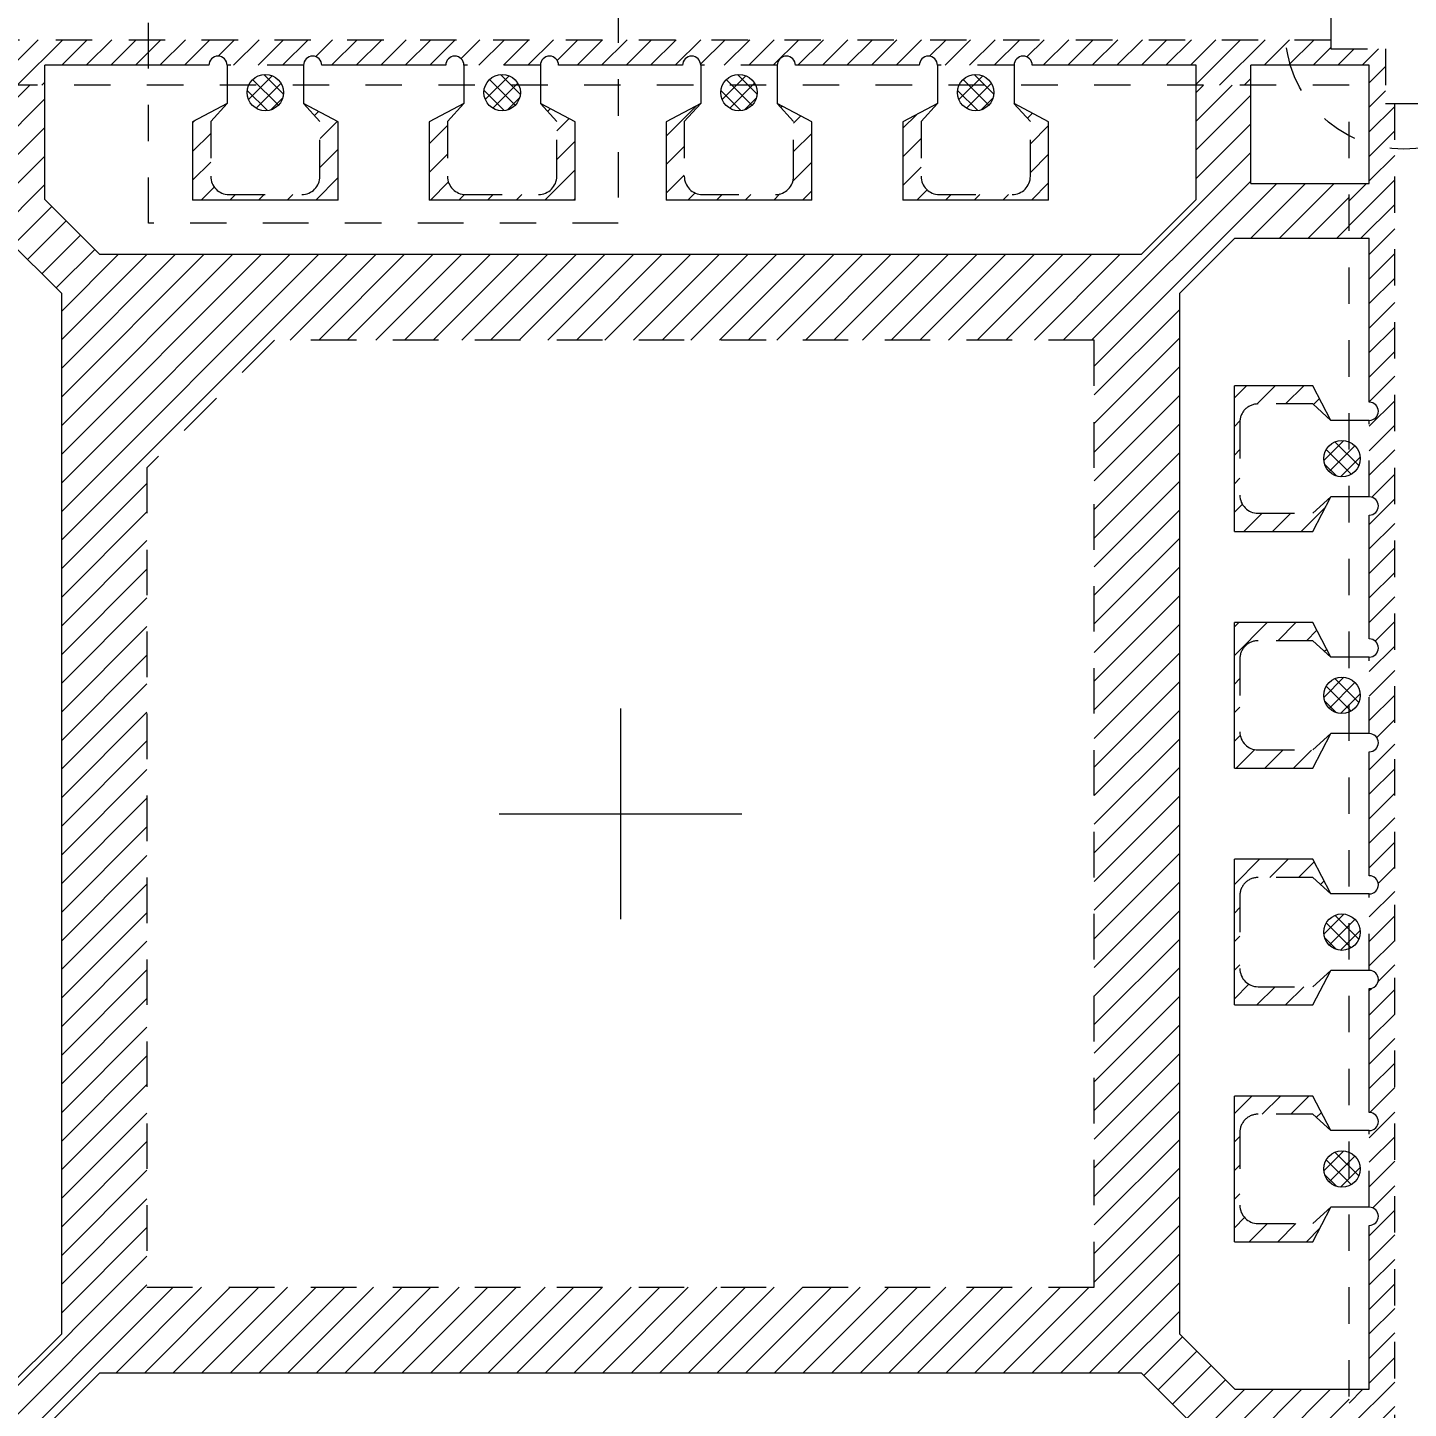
# Model space of a CAD drawing. Header units: millimetres. Extents: x -32.8 to -15.9, y -19.2 to 5.3.
# Drawn here: x -27.603 to -23.813, y -5.671 to -1.88 of the extents above; entities that cross this region are included whole.
import ezdxf

# ---------------------------------------------------------------- set-up
doc = ezdxf.new("R2010")
doc.units = ezdxf.units.MM
for name, pattern in [('CENTER', [2, 1.25, -0.25, 0.25, -0.25]), ('DASHED', [0.75, 0.5, -0.25]), ('HIDDEN', [0.375, 0.25, -0.125])]:
    doc.linetypes.add(name, pattern=pattern)
doc.layers.get('Defpoints').update_dxf_attribs({"lineweight": 18})
for name, color, linetype, lineweight in [('1', 7, 'Continuous', 18), ('1D', 4, 'Continuous', 18), ('ETCH', 4, 'Continuous', 15), ('Pkg', 2, 'DASHED', 9)]:
    doc.layers.add(name, color=color, linetype=linetype, lineweight=lineweight)
for name, color, linetype in [('HALF ETCH ON TOP SIDE', 6, 'Continuous'), ('中心线', 1, 'CENTER'), ('标注', 4, 'Continuous')]:
    doc.layers.add(name, color=color, linetype=linetype)
doc.styles.get("Standard").update_dxf_attribs({"font": 'txt', "bigfont": 'gbcbig.shx'})
doc.styles.add('宋体', font='SimSun.ttf')
doc.dimstyles.new('ISO-25', dxfattribs={"dimtxt": 2.5, "dimasz": 2.5, "dimexe": 1.25, "dimexo": 0.625, "dimtad": 1, "dimtxsty": 'Standard', "dimcen": 2.5, "dimadec": 0, "dimazin": 0, "dimtfac": 1, "dimtmove": 0, "dimatfit": 3, "dimfxl": 1, "dimarcsym": 0})
pattern_1 = [(45, (-25.87767, -4.640395), (-0.0392886, 0.0392886), [])]

# ---------------------------------------------------------------- blocks, each defined once
blk = doc.blocks.new('*D2')
at = {"layer": 'Defpoints', "color": 0, "transparency": 16777216}
for p in [(1855.7744, 734.5081), (1855.4746, 732.9102), (1862.1246, 726.3652)]:
    blk.add_point(p, dxfattribs=at)
at = {"layer": '标注', "color": 0, "linetype": 'Continuous', "lineweight": -2, "transparency": 16777216}
for p, q in [((1855.7744, 734.3481), (1855.7744, 734.5081)), ((1855.4746, 734.1881), (1855.7744, 734.3481)), ((1855.4746, 732.9252), (1855.4746, 734.1881))]:
    blk.add_line(p, q, dxfattribs=at)
at = {"layer": '标注', "color": 0, "lineweight": 5, "transparency": 16777216, "insert": (1855.7744, 735.0065), "char_height": 0.28, "attachment_point": 5, "rotation": 90, "style": '宋体'}
blk.add_mtext('6.650', dxfattribs=at)
blk = doc.blocks.new('*D24')
at = {"layer": 'Defpoints', "color": 0, "transparency": 16777216}
for p in [(1862.1246, 726.3652), (1859.9746, 722.8152), (1859.9746, 720.6969)]:
    blk.add_point(p, dxfattribs=at)
at = {"layer": '标注', "color": 0, "linetype": 'Continuous', "lineweight": -2, "transparency": 16777216}
blk.add_line((1859.9746, 722.8002), (1859.9746, 720.6969), dxfattribs=at)
at = {"layer": '标注', "color": 0, "lineweight": 5, "transparency": 16777216, "insert": (1859.9746, 720.1993), "char_height": 0.28, "attachment_point": 5, "rotation": 90, "style": '宋体'}
blk.add_mtext('2.150', dxfattribs=at)
blk = doc.blocks.new('*D25')
at = {"layer": 'Defpoints', "color": 0, "transparency": 16777216}
for p in [(1862.1246, 726.3652), (1855.6746, 722.8152), (1855.6746, 720.6969)]:
    blk.add_point(p, dxfattribs=at)
at = {"layer": '标注', "color": 0, "linetype": 'Continuous', "lineweight": -2, "transparency": 16777216}
blk.add_line((1855.6746, 722.8002), (1855.6746, 720.6969), dxfattribs=at)
at = {"layer": '标注', "color": 0, "lineweight": 5, "transparency": 16777216, "insert": (1855.6746, 720.1985), "char_height": 0.28, "attachment_point": 5, "rotation": 90, "style": '宋体'}
blk.add_mtext('6.450', dxfattribs=at)
blk = doc.blocks.new('*D26')
at = {"layer": 'Defpoints', "color": 0, "transparency": 16777216}
for p in [(1862.1246, 726.3652), (1855.6746, 723.5702), (1851.9645, 723.5125)]:
    blk.add_point(p, dxfattribs=at)
at = {"layer": '标注', "color": 0, "linetype": 'Continuous', "lineweight": -2, "transparency": 16777216}
for p, q in [((1852.2845, 723.5702), (1852.1245, 723.5125)), ((1855.6596, 723.5702), (1852.2845, 723.5702)), ((1852.1245, 723.5125), (1851.9645, 723.5125))]:
    blk.add_line(p, q, dxfattribs=at)
at = {"layer": '标注', "color": 0, "lineweight": 5, "transparency": 16777216, "insert": (1851.4693, 723.5125), "char_height": 0.28, "attachment_point": 5, "style": '宋体'}
blk.add_mtext('2.795', dxfattribs=at)
blk = doc.blocks.new('*D27')
at = {"layer": 'Defpoints', "color": 0, "transparency": 16777216}
for p in [(1862.1246, 726.3652), (1851.9645, 723.8896), (1854.3246, 723.6902)]:
    blk.add_point(p, dxfattribs=at)
at = {"layer": '标注', "color": 0, "linetype": 'Continuous', "lineweight": -2, "transparency": 16777216}
for p, q in [((1852.1245, 723.8896), (1851.9645, 723.8896)), ((1852.2845, 723.6902), (1852.1245, 723.8896)), ((1854.3096, 723.6902), (1852.2845, 723.6902))]:
    blk.add_line(p, q, dxfattribs=at)
at = {"layer": '标注', "color": 0, "lineweight": 5, "transparency": 16777216, "insert": (1851.4693, 723.8896), "char_height": 0.28, "attachment_point": 5, "style": '宋体'}
blk.add_mtext('2.675', dxfattribs=at)
blk = doc.blocks.new('*D28')
at = {"layer": 'Defpoints', "color": 0, "transparency": 16777216}
for p in [(1862.1246, 726.3652), (1851.9645, 724.2152), (1854.4746, 724.2152)]:
    blk.add_point(p, dxfattribs=at)
at = {"layer": '标注', "color": 0, "linetype": 'Continuous', "lineweight": -2, "transparency": 16777216}
blk.add_line((1854.4596, 724.2152), (1851.9645, 724.2152), dxfattribs=at)
at = {"layer": '标注', "color": 0, "lineweight": 5, "transparency": 16777216, "insert": (1851.467, 724.2152), "char_height": 0.28, "attachment_point": 5, "style": '宋体'}
blk.add_mtext('2.150', dxfattribs=at)
blk = doc.blocks.new('*D29')
at = {"layer": 'Defpoints', "color": 0, "transparency": 16777216}
for p in [(1851.9645, 728.5152), (1854.4746, 728.5152), (1862.1246, 726.3652)]:
    blk.add_point(p, dxfattribs=at)
at = {"layer": '标注', "color": 0, "linetype": 'Continuous', "lineweight": -2, "transparency": 16777216}
blk.add_line((1854.4596, 728.5152), (1851.9645, 728.5152), dxfattribs=at)
at = {"layer": '标注', "color": 0, "lineweight": 5, "transparency": 16777216, "insert": (1851.467, 728.5152), "char_height": 0.28, "attachment_point": 5, "style": '宋体'}
blk.add_mtext('2.150', dxfattribs=at)
blk = doc.blocks.new('*D30')
at = {"layer": 'Defpoints', "color": 0, "transparency": 16777216}
for p in [(1851.9645, 732.8152), (1854.4746, 732.8152), (1862.1246, 726.3652)]:
    blk.add_point(p, dxfattribs=at)
at = {"layer": '标注', "color": 0, "linetype": 'Continuous', "lineweight": -2, "transparency": 16777216}
blk.add_line((1854.4596, 732.8152), (1851.9645, 732.8152), dxfattribs=at)
at = {"layer": '标注', "color": 0, "lineweight": 5, "transparency": 16777216, "insert": (1851.4662, 732.8152), "char_height": 0.28, "attachment_point": 5, "style": '宋体'}
blk.add_mtext('6.450', dxfattribs=at)
blk = doc.blocks.new('*D5')
at = {"layer": 'Defpoints', "color": 0, "transparency": 16777216}
for p in [(1855.3296, 734.5081), (1855.2546, 732.7202), (1862.1246, 726.3652)]:
    blk.add_point(p, dxfattribs=at)
at = {"layer": '标注', "color": 0, "linetype": 'Continuous', "lineweight": -2, "transparency": 16777216}
for p, q in [((1855.3296, 734.3481), (1855.3296, 734.5081)), ((1855.2546, 734.1881), (1855.3296, 734.3481)), ((1855.2546, 732.7352), (1855.2546, 734.1881))]:
    blk.add_line(p, q, dxfattribs=at)
at = {"layer": '标注', "color": 0, "lineweight": 5, "transparency": 16777216, "insert": (1855.3296, 735.0092), "char_height": 0.28, "attachment_point": 5, "rotation": 90, "style": '宋体'}
blk.add_mtext('6.870', dxfattribs=at)
blk = doc.blocks.new('*D6')
at = {"layer": 'Defpoints', "color": 0, "transparency": 16777216}
for p in [(1854.6776, 734.5081), (1854.9246, 732.2452), (1862.1246, 726.3652)]:
    blk.add_point(p, dxfattribs=at)
at = {"layer": '标注', "color": 0, "linetype": 'Continuous', "lineweight": -2, "transparency": 16777216}
for p, q in [((1854.6776, 734.3481), (1854.6776, 734.5081)), ((1854.9246, 734.1881), (1854.6776, 734.3481)), ((1854.9246, 732.2602), (1854.9246, 734.1881))]:
    blk.add_line(p, q, dxfattribs=at)
at = {"layer": '标注', "color": 0, "lineweight": 5, "transparency": 16777216, "insert": (1854.6776, 735.006), "char_height": 0.28, "attachment_point": 5, "rotation": 90, "style": '宋体'}
blk.add_mtext('7.200', dxfattribs=at)
blk = doc.blocks.new('*D31')
at = {"layer": 'Defpoints', "color": 0, "transparency": 16777216}
for p in [(1855.0296, 734.5081), (1855.0296, 732.8152), (1862.1246, 726.3652)]:
    blk.add_point(p, dxfattribs=at)
at = {"layer": '标注', "color": 0, "linetype": 'Continuous', "lineweight": -2, "transparency": 16777216}
blk.add_line((1855.0296, 732.8302), (1855.0296, 734.5081), dxfattribs=at)
at = {"layer": '标注', "color": 0, "lineweight": 5, "transparency": 16777216, "insert": (1855.0296, 735.001), "char_height": 0.28, "attachment_point": 5, "rotation": 90, "style": '宋体'}
blk.add_mtext('7.095', dxfattribs=at)
blk = doc.blocks.new('*D32')
at = {"layer": 'Defpoints', "color": 0, "transparency": 16777216}
for p in [(1854.3246, 734.5081), (1854.3246, 732.2902), (1862.1246, 726.3652)]:
    blk.add_point(p, dxfattribs=at)
at = {"layer": '标注', "color": 0, "linetype": 'Continuous', "lineweight": -2, "transparency": 16777216}
blk.add_line((1854.3246, 732.3052), (1854.3246, 734.5081), dxfattribs=at)
at = {"layer": '标注', "color": 0, "lineweight": 5, "transparency": 16777216, "insert": (1854.3246, 735.0034), "char_height": 0.28, "attachment_point": 5, "rotation": 90, "style": '宋体'}
blk.add_mtext('7.800', dxfattribs=at)
blk = doc.blocks.new('*D43')
at = {"layer": 'Defpoints', "color": 0, "transparency": 16777216}
for p in [(1862.1246, 726.3652), (1854.6746, 723.2152), (1854.6746, 720.6969)]:
    blk.add_point(p, dxfattribs=at)
at = {"layer": '标注', "color": 0, "linetype": 'Continuous', "lineweight": -2, "transparency": 16777216}
blk.add_line((1854.6746, 723.2002), (1854.6746, 720.6969), dxfattribs=at)
at = {"layer": '标注', "color": 0, "lineweight": 5, "transparency": 16777216, "insert": (1854.6746, 720.2016), "char_height": 0.28, "attachment_point": 5, "rotation": 90, "style": '宋体'}
blk.add_mtext('7.450', dxfattribs=at)
blk = doc.blocks.new('*D55')
at = {"layer": 'Defpoints', "color": 0, "transparency": 16777216}
for p in [(1862.1246, 726.3652), (1855.1496, 722.7784), (1855.1496, 720.6969)]:
    blk.add_point(p, dxfattribs=at)
at = {"layer": '标注', "color": 0, "linetype": 'Continuous', "lineweight": -2, "transparency": 16777216}
blk.add_line((1855.1496, 722.7634), (1855.1496, 720.6969), dxfattribs=at)
at = {"layer": '标注', "color": 0, "transparency": 16777216, "insert": (1855.1496, 720.1982), "char_height": 0.28, "attachment_point": 5, "rotation": 90, "style": '宋体'}
blk.add_mtext('6.975', dxfattribs=at)
blk = doc.blocks.new('*U85')
at = {"layer": '1', "linetype": 'Continuous', "lineweight": 5}
blk.add_lwpolyline([(-0.17, 0), (0.17, 0)], dxfattribs=at)
blk = doc.blocks.new('*U84')
at = {"layer": '1', "color": 0, "linetype": 'ByBlock', "lineweight": -2, "transparency": 16777216}
for p in [(0, 0), (0.65, 0), (1.3, 0)]:
    blk.add_blockref('*U85', p, dxfattribs=at)
blk = doc.blocks.new('*U87')
at = {"layer": '1', "linetype": 'Continuous', "lineweight": 5}
blk.add_lwpolyline([(-0.17, 0), (0.17, 0)], dxfattribs=at)
blk = doc.blocks.new('*U86')
at = {"layer": '1', "color": 0, "linetype": 'ByBlock', "lineweight": -2, "transparency": 16777216}
for p in [(0, 0), (0.65, 0), (1.3, 0)]:
    blk.add_blockref('*U87', p, dxfattribs=at)
blk = doc.blocks.new('*U91')
at = {"layer": '1D', "color": 4, "linetype": 'HIDDEN', "lineweight": 5, "ltscale": 0.3}
for p, q in [((-0.105, 0.125), (-0.15, 0.075)), ((0.105, 0.125), (0.15, 0.075))]:
    blk.add_line(p, q, dxfattribs=at)
at = {"layer": '1D', "color": 4, "linetype": 'DASHED', "lineweight": 5, "ltscale": 0.08}
for p, q in [((-0.15, 0.075), (-0.15, -0.075)), ((0.15, -0.075), (0.15, 0.075)), ((-0.1, -0.125), (0.1, -0.125))]:
    blk.add_line(p, q, dxfattribs=at)
for centre, start, end in [((-0.1, -0.075), 180, 270), ((0.1, -0.075), 270, 0)]:
    blk.add_arc(centre, 0.05, start, end, dxfattribs=at)
blk = doc.blocks.new('*U90')
at = {"layer": '1', "color": 0, "linetype": 'ByBlock', "lineweight": -2, "transparency": 16777216}
for p in [(0, 0), (0.65, 0), (1.3, 0), (1.95, 0)]:
    blk.add_blockref('*U91', p, dxfattribs=at)
blk = doc.blocks.new('*U83')
at = {"layer": '1'}
blk.add_blockref('*U90', (-0.975, 0), dxfattribs=at)
blk = doc.blocks.new('*U82')
at = {"layer": '1', "color": 0, "linetype": 'ByBlock', "lineweight": -2, "transparency": 16777216}
blk.add_blockref('*U83', (1883.7022, 732.8306), dxfattribs=at)
at = {"layer": '1', "color": 0, "linetype": 'ByBlock', "lineweight": -2, "transparency": 16777216, "rotation": 270}
blk.add_blockref('*U83', (1885.5272, 731.0056), dxfattribs=at)

msp = doc.modelspace()

# ---------------------------------------------------------------- hatches: boundary and pattern name
at = {"layer": 'ETCH', "lineweight": 5}
h = msp.add_hatch(dxfattribs=at)
h.set_pattern_fill('ANSI31', color=4, scale=0.015, style=0)
h.paths.add_polyline_path([(-28.0759, -6.3884), (-28.0759, -6.2384), (-27.9259, -6.2384), (-27.9259, -6.2134), (-24.0259, -6.2134), (-24.0259, -6.2384), (-23.8759, -6.2384), (-23.8759, -6.3884), (-23.9209, -6.3884), (-23.9209, -6.2834), (-24.2459, -6.2834), (-24.2459, -6.3084), (-24.3959, -6.3084), (-24.3959, -6.2834), (-24.8459, -6.2834, 1), (-24.8959, -6.2834), (-24.8959, -6.3084), (-25.1059, -6.3084), (-25.1059, -6.2834, 1), (-25.1559, -6.2834), (-25.4959, -6.2834, 1), (-25.5459, -6.2834), (-25.5459, -6.3084), (-25.7559, -6.3084), (-25.7559, -6.2834, 1), (-25.8059, -6.2834), (-26.1459, -6.2834, 1), (-26.1959, -6.2834), (-26.1959, -6.3084), (-26.4059, -6.3084), (-26.4059, -6.2834, 1), (-26.4559, -6.2834), (-26.7959, -6.2834, 1), (-26.8459, -6.2834), (-26.8459, -6.3084), (-27.0559, -6.3084), (-27.0559, -6.2834, 1), (-27.1059, -6.2834), (-27.5559, -6.2834), (-27.5559, -6.3084), (-27.7059, -6.3084), (-27.7059, -6.2834), (-28.0309, -6.2834), (-28.0309, -6.3884)])
h.paths.add_polyline_path([(-23.7759, -6.3884), (-23.7759, -6.2384), (-23.6259, -6.2384), (-23.6259, -6.2134), (-19.7259, -6.2134), (-19.7259, -6.2384), (-19.5759, -6.2384), (-19.5759, -6.3884), (-19.6209, -6.3884), (-19.6209, -6.2834), (-19.9459, -6.2834), (-19.9459, -6.3084), (-20.0959, -6.3084), (-20.0959, -6.2834), (-20.5459, -6.2834, 1), (-20.5959, -6.2834), (-20.5959, -6.3084), (-20.8059, -6.3084), (-20.8059, -6.2834, 1), (-20.8559, -6.2834), (-21.1959, -6.2834, 1), (-21.2459, -6.2834), (-21.2459, -6.3084), (-21.4559, -6.3084), (-21.4559, -6.2834, 1), (-21.5059, -6.2834), (-21.8459, -6.2834, 1), (-21.8959, -6.2834), (-21.8959, -6.3084), (-22.1059, -6.3084), (-22.1059, -6.2834, 1), (-22.1559, -6.2834), (-22.4959, -6.2834, 1), (-22.5459, -6.2834), (-22.5459, -6.3084), (-22.7559, -6.3084), (-22.7559, -6.2834, 1), (-22.8059, -6.2834), (-23.2559, -6.2834), (-23.2559, -6.3084), (-23.4059, -6.3084), (-23.4059, -6.2834), (-23.7309, -6.2834), (-23.7309, -6.3884)])
h.paths.add_polyline_path([(-28.2209, -2.4584), (-28.2209, -2.9084, -1), (-28.2209, -2.9584), (-28.2459, -2.9584), (-28.2459, -3.1684), (-28.2209, -3.1684, -1), (-28.2209, -3.2184), (-28.2209, -3.5584, -1), (-28.2209, -3.6084), (-28.2459, -3.6084), (-28.2459, -3.8184), (-28.2209, -3.8184, -1), (-28.2209, -3.8684), (-28.2209, -4.2084, -1), (-28.2209, -4.2584), (-28.2459, -4.2584), (-28.2459, -4.4684), (-28.2209, -4.4684, -1), (-28.2209, -4.5184), (-28.2209, -4.8584, -1), (-28.2209, -4.9084), (-28.2459, -4.9084), (-28.2459, -5.1184), (-28.2209, -5.1184, -1), (-28.2209, -5.1684), (-28.2209, -5.6184), (-28.2459, -5.6184), (-28.2459, -5.7684), (-28.2209, -5.7684), (-28.2209, -6.0934), (-28.3259, -6.0934), (-28.3259, -6.1384), (-28.1759, -6.1384), (-28.1759, -5.9884), (-28.1509, -5.9884), (-28.1509, -2.0884), (-28.1759, -2.0884), (-28.1759, -1.9384), (-28.3259, -1.9384), (-28.3259, -1.9834), (-28.2209, -1.9834), (-28.2209, -2.3084), (-28.2459, -2.3084), (-28.2459, -2.4584)])
h.paths.add_polyline_path([(-28.2209, 1.8416), (-28.2209, 1.3916, -1), (-28.2209, 1.3416), (-28.2459, 1.3416), (-28.2459, 1.1316), (-28.2209, 1.1316, -1), (-28.2209, 1.0816), (-28.2209, 0.7416, -1), (-28.2209, 0.6916), (-28.2459, 0.6916), (-28.2459, 0.4816), (-28.2209, 0.4816, -1), (-28.2209, 0.4316), (-28.2209, 0.0916, -1), (-28.2209, 0.0416), (-28.2459, 0.0416), (-28.2459, -0.1684), (-28.2209, -0.1684, -1), (-28.2209, -0.2184), (-28.2209, -0.5584, -1), (-28.2209, -0.6084), (-28.2459, -0.6084), (-28.2459, -0.8184), (-28.2209, -0.8184, -1), (-28.2209, -0.8684), (-28.2209, -1.3184), (-28.2459, -1.3184), (-28.2459, -1.4684), (-28.2209, -1.4684), (-28.2209, -1.7934), (-28.3259, -1.7934), (-28.3259, -1.8384), (-28.1759, -1.8384), (-28.1759, -1.6884), (-28.1509, -1.6884), (-28.1509, 2.2116), (-28.1759, 2.2116), (-28.1759, 2.3616), (-28.3259, 2.3616), (-28.3259, 2.3166), (-28.2209, 2.3166), (-28.2209, 1.9916), (-28.2459, 1.9916), (-28.2459, 1.8416)])
h.paths.add_polyline_path([(-28.2209, -6.2834), (-28.2209, -6.3884), (-28.1759, -6.3884), (-28.1759, -6.2384), (-28.3259, -6.2384), (-28.3259, -6.2834)])
h = msp.add_hatch(dxfattribs=at)
h.set_pattern_fill('ANSI31', color=4, scale=0.015, style=0)
h.paths.add_polyline_path([(-28.1009, -5.9884), (-28.0759, -5.9884), (-28.0759, -6.1384), (-27.9259, -6.1384), (-27.9259, -6.1634), (-24.0259, -6.1634), (-24.0259, -6.1384), (-23.8759, -6.1384), (-23.8759, -5.9884), (-23.8509, -5.9884), (-23.8509, -2.0884), (-23.8759, -2.0884), (-23.8759, -1.9384), (-24.0259, -1.9384), (-24.0259, -1.9134), (-27.9259, -1.9134), (-27.9259, -1.9384), (-28.0759, -1.9384), (-28.0759, -2.0884), (-28.1009, -2.0884)])
h.paths.add_polyline_path([(-28.0309, -3.6084), (-28.0309, -3.8184, 1), (-28.0309, -3.8684), (-28.0309, -4.2084, 1), (-28.0309, -4.2584), (-28.0309, -4.4684, 1), (-28.0309, -4.5184), (-28.0309, -4.8584, 1), (-28.0309, -4.9084), (-28.0309, -5.1184, 1), (-28.0309, -5.1684), (-28.0309, -5.6184), (-27.9759, -5.6184), (-27.9759, -5.7684), (-28.0309, -5.7684), (-28.0309, -6.0934), (-27.7059, -6.0934), (-27.7059, -6.0384), (-27.5559, -6.0384), (-27.5559, -6.0934), (-27.1059, -6.0934, 1), (-27.0559, -6.0934), (-26.8459, -6.0934, 1), (-26.7959, -6.0934), (-26.4559, -6.0934, 1), (-26.4059, -6.0934), (-26.1959, -6.0934, 1), (-26.1459, -6.0934), (-25.8059, -6.0934, 1), (-25.7559, -6.0934), (-25.5459, -6.0934, 1), (-25.4959, -6.0934), (-25.1559, -6.0934, 1), (-25.1059, -6.0934), (-24.8959, -6.0934, 1), (-24.8459, -6.0934), (-24.3959, -6.0934), (-24.3959, -6.0384), (-24.2459, -6.0384), (-24.2459, -6.0934), (-23.9209, -6.0934), (-23.9209, -5.7684), (-23.9759, -5.7684), (-23.9759, -5.6184), (-23.9209, -5.6184), (-23.9209, -5.1684, 1), (-23.9209, -5.1184), (-23.9209, -4.9084, 1), (-23.9209, -4.8584), (-23.9209, -4.5184, 1), (-23.9209, -4.4684), (-23.9209, -4.2584, 1), (-23.9209, -4.2084), (-23.9209, -3.8684, 1), (-23.9209, -3.8184), (-23.9209, -3.6084, 1), (-23.9209, -3.5584), (-23.9209, -3.2184, 1), (-23.9209, -3.1684), (-23.9209, -2.9584, 1), (-23.9209, -2.9084), (-23.9209, -2.4584), (-23.9759, -2.4584), (-23.9759, -2.3084), (-23.9209, -2.3084), (-23.9209, -1.9834), (-24.2459, -1.9834), (-24.2459, -2.0384), (-24.3959, -2.0384), (-24.3959, -1.9834), (-24.8459, -1.9834, 1), (-24.8959, -1.9834), (-25.1059, -1.9834, 1), (-25.1559, -1.9834), (-25.4959, -1.9834, 1), (-25.5459, -1.9834), (-25.7559, -1.9834, 1), (-25.8059, -1.9834), (-26.1459, -1.9834, 1), (-26.1959, -1.9834), (-26.4059, -1.9834, 1), (-26.4559, -1.9834), (-26.7959, -1.9834, 1), (-26.8459, -1.9834), (-27.0559, -1.9834, 1), (-27.1059, -1.9834), (-27.5559, -1.9834), (-27.5559, -2.0384), (-27.7059, -2.0384), (-27.7059, -1.9834), (-28.0309, -1.9834), (-28.0309, -2.3084), (-27.9759, -2.3084), (-27.9759, -2.4584), (-28.0309, -2.4584), (-28.0309, -2.9084, 1), (-28.0309, -2.9584), (-28.0309, -3.1684, 1), (-28.0309, -3.2184), (-28.0309, -3.5584, 1)], flags=16)
h = msp.add_hatch(dxfattribs=at)
h.set_pattern_fill('ANSI31', color=256, scale=0.0175)
h.set_pattern_definition(pattern_1)
h.paths.add_polyline_path([(-27.9759, -2.4584), (-27.9759, -2.3084), (-27.7059, -2.3084), (-27.7059, -2.0384), (-27.5559, -2.0384), (-27.5559, -2.3523), (-27.4049, -2.5034), (-24.547, -2.5034), (-24.3959, -2.3523), (-24.3959, -2.0384), (-24.2459, -2.0384), (-24.2459, -2.3084), (-23.9759, -2.3084), (-23.9759, -2.4584), (-24.2899, -2.4584), (-24.4409, -2.6094), (-24.4409, -5.4673), (-24.2899, -5.6184), (-23.9759, -5.6184), (-23.9759, -5.7684), (-24.2459, -5.7684), (-24.2459, -6.0384), (-24.3959, -6.0384), (-24.3959, -5.7244), (-24.547, -5.5734), (-27.4049, -5.5734), (-27.5559, -5.7244), (-27.5559, -6.0384), (-27.7059, -6.0384), (-27.7059, -5.7684), (-27.9759, -5.7684), (-27.9759, -5.6184), (-27.662, -5.6184), (-27.5109, -5.4673), (-27.5109, -2.6094), (-27.662, -2.4584)])
h.paths.add_polyline_path([(-27.2759, -3.0884), (-27.2759, -5.3384), (-24.6759, -5.3384), (-24.6759, -2.7384), (-26.9259, -2.7384)], flags=16)
h = msp.add_hatch(dxfattribs=at)
h.set_pattern_fill('ANSI31', color=256, scale=0.0175)
h.set_pattern_definition(pattern_1)
h.paths.add_polyline_path([(-26.5009, -2.1384), (-26.5009, -2.3534), (-26.1009, -2.3534), (-26.1009, -2.1384), (-26.1959, -2.0884), (-26.1509, -2.1384), (-26.1509, -2.2884, -0.414214), (-26.2009, -2.3384), (-26.4009, -2.3384, -0.414214), (-26.4509, -2.2884), (-26.4509, -2.1384), (-26.4059, -2.0884)])
h.paths.add_polyline_path([(-25.8509, -2.1384), (-25.8509, -2.3534), (-25.4509, -2.3534), (-25.4509, -2.1384), (-25.5459, -2.0884), (-25.5009, -2.1384), (-25.5009, -2.2884, -0.414214), (-25.5509, -2.3384), (-25.7509, -2.3384, -0.414214), (-25.8009, -2.2884), (-25.8009, -2.1384), (-25.7559, -2.0884)])
h.paths.add_polyline_path([(-27.1509, -2.1384), (-27.1509, -2.3534), (-26.7509, -2.3534), (-26.7509, -2.1384), (-26.8459, -2.0884), (-26.8009, -2.1384), (-26.8009, -2.2884, -0.414214), (-26.8509, -2.3384), (-27.0509, -2.3384, -0.414214), (-27.1009, -2.2884), (-27.1009, -2.1384), (-27.0559, -2.0884)])
h.paths.add_polyline_path([(-25.2009, -2.1384), (-25.2009, -2.3534), (-24.8009, -2.3534), (-24.8009, -2.1384), (-24.8959, -2.0884), (-24.8509, -2.1384), (-24.8509, -2.2884, -0.414214), (-24.9009, -2.3384), (-25.1009, -2.3384, -0.414214), (-25.1509, -2.2884), (-25.1509, -2.1384), (-25.1059, -2.0884)])
h = msp.add_hatch(dxfattribs=at)
h.set_pattern_fill('ANSI31', color=256, scale=0.0175, angle=180)
h.set_pattern_definition([(225, (-25.87767, -4.640395), (0.0392886, -0.0392886), [])])
h.paths.add_polyline_path([(-24.0759, -3.5134), (-24.2909, -3.5134), (-24.2909, -3.9134), (-24.0759, -3.9134), (-24.0259, -3.8184), (-24.0759, -3.8634), (-24.2259, -3.8634, -0.414214), (-24.2759, -3.8134), (-24.2759, -3.6134, -0.414214), (-24.2259, -3.5634), (-24.0759, -3.5634), (-24.0259, -3.6084)])
h.paths.add_polyline_path([(-24.0759, -4.1634), (-24.2909, -4.1634), (-24.2909, -4.5634), (-24.0759, -4.5634), (-24.0259, -4.4684), (-24.0759, -4.5134), (-24.2259, -4.5134, -0.414214), (-24.2759, -4.4634), (-24.2759, -4.2634, -0.414214), (-24.2259, -4.2134), (-24.0759, -4.2134), (-24.0259, -4.2584)])
h.paths.add_polyline_path([(-24.0759, -2.8634), (-24.2909, -2.8634), (-24.2909, -3.2634), (-24.0759, -3.2634), (-24.0259, -3.1684), (-24.0759, -3.2134), (-24.2259, -3.2134, -0.414214), (-24.2759, -3.1634), (-24.2759, -2.9634, -0.414214), (-24.2259, -2.9134), (-24.0759, -2.9134), (-24.0259, -2.9584)])
h.paths.add_polyline_path([(-24.0759, -4.8134), (-24.2909, -4.8134), (-24.2909, -5.2134), (-24.0759, -5.2134), (-24.0259, -5.1184), (-24.0759, -5.1634), (-24.2259, -5.1634, -0.414214), (-24.2759, -5.1134), (-24.2759, -4.9134, -0.414214), (-24.2259, -4.8634), (-24.0759, -4.8634), (-24.0259, -4.9084)])
at = {"layer": 'HALF ETCH ON TOP SIDE', "lineweight": 5}
h = msp.add_hatch(dxfattribs=at)
h.set_pattern_fill('ANSI37', color=6, scale=0.01, angle=90, style=0)
h.set_pattern_definition([(135, (-26.62734, -3.86293), (-0.02245064, -0.02245064), []), (225, (-26.62734, -3.86293), (0.02245064, -0.02245064), [])])
h.paths.add_polyline_path([(-26.9051, -2.0384, -1.23026), (-27.0009, -2.0584, -0.103244), (-26.9968, -2.0384)])
h.paths.add_polyline_path([(-26.9051, -2.0384), (-26.9968, -2.0384, -0.654654)])
h = msp.add_hatch(dxfattribs=at)
h.set_pattern_fill('ANSI37', color=6, scale=0.01, angle=90, style=0)
h.set_pattern_definition([(135, (-25.97734, -3.86293), (-0.02245064, -0.02245064), []), (225, (-25.97734, -3.86293), (0.02245064, -0.02245064), [])])
h.paths.add_polyline_path([(-26.2551, -2.0384, -1.23026), (-26.3509, -2.0584, -0.103244), (-26.3468, -2.0384)])
h.paths.add_polyline_path([(-26.2551, -2.0384), (-26.3468, -2.0384, -0.654654)])
h = msp.add_hatch(dxfattribs=at)
h.set_pattern_fill('ANSI37', color=6, scale=0.01, angle=90, style=0)
h.set_pattern_definition([(135, (-25.32734, -3.86293), (-0.02245064, -0.02245064), []), (225, (-25.32734, -3.86293), (0.02245064, -0.02245064), [])])
h.paths.add_polyline_path([(-25.6051, -2.0384, -1.23026), (-25.7009, -2.0584, -0.103244), (-25.6968, -2.0384)])
h.paths.add_polyline_path([(-25.6051, -2.0384), (-25.6968, -2.0384, -0.654654)])
h = msp.add_hatch(dxfattribs=at)
h.set_pattern_fill('ANSI37', color=6, scale=0.01, angle=90, style=0)
h.set_pattern_definition([(135, (-24.67734, -3.86293), (-0.02245064, -0.02245064), []), (225, (-24.67734, -3.86293), (0.02245064, -0.02245064), [])])
h.paths.add_polyline_path([(-24.9551, -2.0384, -1.23026), (-25.0509, -2.0584, -0.103244), (-25.0468, -2.0384)])
h.paths.add_polyline_path([(-24.9551, -2.0384), (-25.0468, -2.0384, -0.654654)])
h = msp.add_hatch(dxfattribs=at)
h.set_pattern_fill('ANSI37', color=6, scale=0.01, angle=360, style=0)
h.set_pattern_definition([(45, (-25.800516, -3.386957), (-0.02245064, 0.02245064), []), (135, (-25.800516, -3.386957), (-0.02245064, -0.02245064), [])])
h.paths.add_polyline_path([(-23.9759, -3.1092, -1.23026), (-23.9959, -3.0134, -0.103244), (-23.9759, -3.0175)])
h.paths.add_polyline_path([(-23.9759, -3.1092), (-23.9759, -3.0175, -0.654654)])
h = msp.add_hatch(dxfattribs=at)
h.set_pattern_fill('ANSI37', color=6, scale=0.01, angle=360, style=0)
h.set_pattern_definition([(45, (-25.800516, -4.036957), (-0.02245064, 0.02245064), []), (135, (-25.800516, -4.036957), (-0.02245064, -0.02245064), [])])
h.paths.add_polyline_path([(-23.9759, -3.7592, -1.23026), (-23.9959, -3.6634, -0.103244), (-23.9759, -3.6675)])
h.paths.add_polyline_path([(-23.9759, -3.7592), (-23.9759, -3.6675, -0.654654)])
h = msp.add_hatch(dxfattribs=at)
h.set_pattern_fill('ANSI37', color=6, scale=0.01, angle=360, style=0)
h.set_pattern_definition([(45, (-25.800516, -4.686957), (-0.02245064, 0.02245064), []), (135, (-25.800516, -4.686957), (-0.02245064, -0.02245064), [])])
h.paths.add_polyline_path([(-23.9759, -4.4092, -1.23026), (-23.9959, -4.3134, -0.103244), (-23.9759, -4.3175)])
h.paths.add_polyline_path([(-23.9759, -4.4092), (-23.9759, -4.3175, -0.654654)])
h = msp.add_hatch(dxfattribs=at)
h.set_pattern_fill('ANSI37', color=6, scale=0.01, angle=360, style=0)
h.set_pattern_definition([(45, (-25.800516, -5.336957), (-0.02245064, 0.02245064), []), (135, (-25.800516, -5.336957), (-0.02245064, -0.02245064), [])])
h.paths.add_polyline_path([(-23.9759, -5.0592, -1.23026), (-23.9959, -4.9634, -0.103244), (-23.9759, -4.9675)])
h.paths.add_polyline_path([(-23.9759, -5.0592), (-23.9759, -4.9675, -0.654654)])

# ---------------------------------------------------------------- linework, layer by layer
at = {"layer": '1', "linetype": 'Continuous', "lineweight": 5}
for p, q in [((-27.5559, -2.3523), (-27.5559, -1.9834)), ((-27.0559, -1.9834), (-27.0559, -2.0884)), ((-26.8459, -1.9834), (-26.8459, -2.0884)), ((-26.4059, -1.9834), (-26.4059, -2.0884)), ((-26.1959, -1.9834), (-26.1959, -2.0884)), ((-25.7559, -1.9834), (-25.7559, -2.0884)), ((-25.5459, -1.9834), (-25.5459, -2.0884)), ((-25.1059, -1.9834), (-25.1059, -2.0884)), ((-24.8959, -1.9834), (-24.8959, -2.0884)), ((-24.3959, -2.3523), (-24.3959, -1.9834)), ((-24.2459, -2.3084), (-24.2459, -1.9834)), ((-27.0559, -2.0884), (-27.1509, -2.1384)), ((-26.7509, -2.1384), (-26.8459, -2.0884)), ((-26.4059, -2.0884), (-26.5009, -2.1384)), ((-26.1009, -2.1384), (-26.1959, -2.0884)), ((-25.7559, -2.0884), (-25.8509, -2.1384)), ((-25.4509, -2.1384), (-25.5459, -2.0884)), ((-25.1059, -2.0884), (-25.2009, -2.1384)), ((-24.8009, -2.1384), (-24.8959, -2.0884)), ((-27.1509, -2.1384), (-27.1509, -2.3534)), ((-26.7509, -2.3534), (-26.7509, -2.1384)), ((-26.5009, -2.1384), (-26.5009, -2.3534)), ((-26.1009, -2.3534), (-26.1009, -2.1384)), ((-25.8509, -2.1384), (-25.8509, -2.3534)), ((-25.4509, -2.3534), (-25.4509, -2.1384)), ((-25.2009, -2.1384), (-25.2009, -2.3534)), ((-24.8009, -2.3534), (-24.8009, -2.1384)), ((-24.2459, -2.3084), (-23.9209, -2.3084)), ((-27.4049, -2.5034), (-27.5559, -2.3523)), ((-26.7509, -2.3534), (-27.1509, -2.3534)), ((-26.1009, -2.3534), (-26.5009, -2.3534)), ((-25.4509, -2.3534), (-25.8509, -2.3534)), ((-24.8009, -2.3534), (-25.2009, -2.3534)), ((-24.547, -2.5034), (-24.3959, -2.3523)), ((-27.5109, -2.6094), (-27.662, -2.4584)), ((-24.4409, -2.6094), (-24.2899, -2.4584)), ((-24.2899, -2.4584), (-23.9209, -2.4584)), ((-24.547, -2.5034), (-27.4049, -2.5034)), ((-27.5109, -2.6094), (-27.5109, -5.4673)), ((-24.4409, -5.4673), (-24.4409, -2.6094)), ((-24.0759, -2.8634), (-24.2909, -2.8634)), ((-24.2909, -3.2634), (-24.2909, -2.8634)), ((-24.0259, -2.9584), (-24.0759, -2.8634)), ((-23.9209, -2.9584), (-24.0259, -2.9584)), ((-24.0759, -3.2634), (-24.0259, -3.1684)), ((-23.9209, -3.1684), (-24.0259, -3.1684)), ((-24.2909, -3.2634), (-24.0759, -3.2634)), ((-24.0759, -3.5134), (-24.2909, -3.5134)), ((-24.2909, -3.9134), (-24.2909, -3.5134)), ((-24.0259, -3.6084), (-24.0759, -3.5134)), ((-23.9209, -3.6084), (-24.0259, -3.6084)), ((-24.0759, -3.9134), (-24.0259, -3.8184)), ((-23.9209, -3.8184), (-24.0259, -3.8184)), ((-24.2909, -3.9134), (-24.0759, -3.9134)), ((-24.0759, -4.1634), (-24.2909, -4.1634)), ((-24.2909, -4.5634), (-24.2909, -4.1634)), ((-24.0259, -4.2584), (-24.0759, -4.1634)), ((-23.9209, -4.2584), (-24.0259, -4.2584)), ((-24.0759, -4.5634), (-24.0259, -4.4684)), ((-23.9209, -4.4684), (-24.0259, -4.4684)), ((-24.2909, -4.5634), (-24.0759, -4.5634)), ((-24.0759, -4.8134), (-24.2909, -4.8134)), ((-24.2909, -5.2134), (-24.2909, -4.8134)), ((-24.0259, -4.9084), (-24.0759, -4.8134)), ((-23.9209, -4.9084), (-24.0259, -4.9084)), ((-24.0759, -5.2134), (-24.0259, -5.1184)), ((-23.9209, -5.1184), (-24.0259, -5.1184)), ((-24.2909, -5.2134), (-24.0759, -5.2134)), ((-27.5109, -5.4673), (-27.662, -5.6184)), ((-24.4409, -5.4673), (-24.2899, -5.6184)), ((-27.4049, -5.5734), (-27.5559, -5.7244)), ((-27.4049, -5.5734), (-24.547, -5.5734)), ((-24.547, -5.5734), (-24.3959, -5.7244)), ((-24.2899, -5.6184), (-23.9209, -5.6184))]:
    msp.add_line(p, q, dxfattribs=at)
for points in [[(-27.1059, -1.9834), (-27.5559, -1.9834)], [(-24.3959, -1.9834), (-24.8459, -1.9834)], [(-23.9209, -2.3084), (-23.9209, -1.9834), (-24.2459, -1.9834)], [(-23.9209, -2.9084), (-23.9209, -2.4584)], [(-23.9209, -5.6184), (-23.9209, -5.1684)]]:
    msp.add_lwpolyline(points, dxfattribs=at)
for centre in [(-26.9509, -2.0584), (-26.3009, -2.0584), (-25.6509, -2.0584), (-25.0009, -2.0584), (-23.9959, -3.0634), (-23.9959, -3.7134), (-23.9959, -4.3634), (-23.9959, -5.0134)]:
    msp.add_circle(centre, 0.05, dxfattribs=at)
at = {"layer": '1'}
for centre, start, end in [((-27.0809, -1.9834), 0, 180), ((-26.8209, -1.9834), 0, 180), ((-26.4309, -1.9834), 0, 180), ((-26.1709, -1.9834), 0, 180), ((-25.7809, -1.9834), 0, 180), ((-25.5209, -1.9834), 0, 180), ((-25.1309, -1.9834), 0, 180), ((-24.8709, -1.9834), 0, 180), ((-23.9209, -2.9334), 270, 90), ((-23.9209, -3.1934), 270, 90), ((-23.9209, -3.5834), 270, 90), ((-23.9209, -3.8434), 270, 90), ((-23.9209, -4.2334), 270, 90), ((-23.9209, -4.4934), 270, 90), ((-23.9209, -4.8834), 270, 90), ((-23.9209, -5.1434), 270, 90)]:
    msp.add_arc(centre, 0.025, start, end, dxfattribs=at)
at = {"layer": '1D', "color": 4, "linetype": 'HIDDEN', "lineweight": 5, "ltscale": 0.3}
for p, q in [((-27.9259, -1.9134), (-24.0259, -1.9134)), ((-23.8509, -5.9884), (-23.8509, -2.0884))]:
    msp.add_line(p, q, dxfattribs=at)
for points in [[(-23.8759, -1.6884), (-23.8759, -1.8384), (-24.0259, -1.8384), (-24.0259, -1.9384), (-23.8759, -1.9384), (-23.8759, -2.0884), (-23.7759, -2.0884), (-23.7759, -1.9384), (-23.6259, -1.9384), (-23.6259, -1.8384), (-23.7759, -1.8384), (-23.7759, -1.6884), (-23.8759, -1.6884)], [(-26.8459, -1.9834), (-27.0559, -1.9834)], [(-26.1959, -1.9834), (-26.4059, -1.9834)], [(-25.5459, -1.9834), (-25.7559, -1.9834)], [(-24.8959, -1.9834), (-25.1059, -1.9834)], [(-23.9209, -3.1684), (-23.9209, -2.9584)], [(-23.9209, -3.8184), (-23.9209, -3.6084)], [(-23.9209, -4.4684), (-23.9209, -4.2584)], [(-23.9209, -5.1184), (-23.9209, -4.9084)]]:
    msp.add_lwpolyline(points, dxfattribs=at)
at = {"layer": '1D', "color": 4, "linetype": 'DASHED', "lineweight": 5, "ltscale": 0.25}
msp.add_lwpolyline([(-24.6759, -2.7384), (-26.9259, -2.7384), (-27.2759, -3.0884), (-27.2759, -5.3384), (-24.6759, -5.3384)], close=True, dxfattribs=at)
at = {"layer": 'Pkg', "color": 2, "lineweight": 5, "ltscale": 0.1}
msp.add_lwpolyline([(-27.9759, -2.0384), (-27.9759, -2.0384), (-27.9759, -6.0384), (-23.9759, -6.0384), (-23.9759, -2.0384), (-27.9759, -2.0384)], dxfattribs=at)
at = {"layer": '中心线', "lineweight": 5}
for p, q in [((-25.9759, -3.7491), (-25.9759, -4.3276)), ((-25.9759, -3.7491), (-25.9759, -4.3276)), ((-25.9759, -3.7491), (-25.9759, -4.3276)), ((-25.9759, -3.7491), (-25.9759, -4.3276)), ((-25.9759, -3.7491), (-25.9759, -4.3276)), ((-25.9759, -3.7491), (-25.9759, -4.3276)), ((-26.3088, -4.0384), (-25.6431, -4.0384)), ((-26.3088, -4.0384), (-25.6431, -4.0384)), ((-26.3088, -4.0384), (-25.6431, -4.0384)), ((-26.3088, -4.0384), (-25.6431, -4.0384)), ((-26.3088, -4.0384), (-25.6431, -4.0384)), ((-26.3088, -4.0384), (-25.6431, -4.0384))]:
    msp.add_line(p, q, dxfattribs=at)
at = {"layer": '标注', "color": 2, "linetype": 'CENTER', "lineweight": 5, "ltscale": 0.1}
msp.add_lwpolyline([(-25.9824, -2.4169), (-27.2712, -2.4169), (-27.2712, -1.3719), (-25.9824, -1.3719)], close=True, dxfattribs=at)
msp.add_circle((-23.8259, -1.8884), 0.3254, dxfattribs=at)

# ---------------------------------------------------------------- block references
at = {"layer": '1'}
for name, p, rotation in [('*U86', (-25.3259, -1.9834), 180), ('*U84', (-23.9209, -4.6884), 90)]:
    msp.add_blockref(name, p, dxfattribs=dict(at, rotation=rotation))
msp.add_blockref('*U82', (-1909.6782, -735.0439), dxfattribs=at)

# ---------------------------------------------------------------- dimensions: what is measured, and where the dimension line sits
at = {"layer": '标注', "lineweight": 5}
for feature_location, offset, dtype, picture, middle in [((-28.5459, 2.3166), (0.075, 1.788), 1, '*D5', (-28.4709, 4.6056)), ((-28.3259, 2.5066), (0.2998, 1.598), 1, '*D2', (-28.0261, 4.6029)), ((-29.4759, 1.8866), (0, 2.218), 1, '*D32', (-29.4759, 4.5998)), ((-28.8759, 1.8416), (-0.2469, 2.263), 1, '*D6', (-29.1229, 4.6025)), ((-28.7709, 2.4116), (0, 1.693), 1, '*D31', (-28.7709, 4.5975)), ((-29.3259, 2.4116), (-2.51, 0), 0, '*D30', (-32.3343, 2.4116)), ((-29.3259, -1.8884), (-2.51, 0), 0, '*D29', (-32.3335, -1.8884)), ((-29.3259, -6.1884), (-2.51, 0), 0, '*D28', (-32.3335, -6.1884)), ((-28.1259, -6.8334), (-3.71, -0.0577), 0, '*D26', (-32.3312, -6.8911)), ((-29.4759, -6.7134), (-2.36, 0.1994), 0, '*D27', (-32.3312, -6.5139)), ((-29.1259, -7.1884), (0, -2.5183), 1, '*D43', (-29.1259, -10.2019)), ((-28.1259, -7.5884), (0, -2.1183), 1, '*D25', (-28.1259, -10.205)), ((-23.8259, -7.5884), (0, -2.1183), 1, '*D24', (-23.8259, -10.2043))]:
    dim = msp.add_ordinate_dim(feature_location=feature_location, offset=offset, dtype=dtype, origin=(-21.6759, -4.0384), dimstyle='ISO-25', override={"dimtxt": 0.28, "dimasz": 0.08, "dimexe": 0.015, "dimexo": 0.015, "dimgap": 0.02, "dimtad": 0, "dimtoh": 1, "dimdec": 3, "dimzin": 1, "dimdsep": 46, "dimtxsty": '宋体', "dimcen": 0.1, "dimtp": 0.025, "dimtm": 0.025, "dimtdec": 3}, dxfattribs=at)
    dim.commit()
    dim.dimension.update_dxf_attribs({"geometry": picture, "text_midpoint": middle, "insert": (-1883.8005, -730.4036)})
at = {"layer": '标注'}
dim = msp.add_ordinate_dim(feature_location=(-28.6509, -7.6251), offset=(0, -2.0816), dtype=1, origin=(-21.6759, -4.0384), dimstyle='ISO-25', override={"dimtxt": 0.28, "dimasz": 0.08, "dimexe": 0.015, "dimexo": 0.015, "dimgap": 0.02, "dimtad": 0, "dimtoh": 1, "dimdec": 3, "dimzin": 1, "dimdsep": 46, "dimtxsty": '宋体', "dimcen": 0.1, "dimtp": 0.025, "dimtm": 0.025, "dimtdec": 3, "dimtmove": 1}, dxfattribs=at)
dim.commit()
dim.dimension.update_dxf_attribs({"geometry": '*D55', "text_midpoint": (-28.6509, -10.2054), "insert": (-1883.8005, -730.4036)})

doc.saveas('drawing.dxf')
